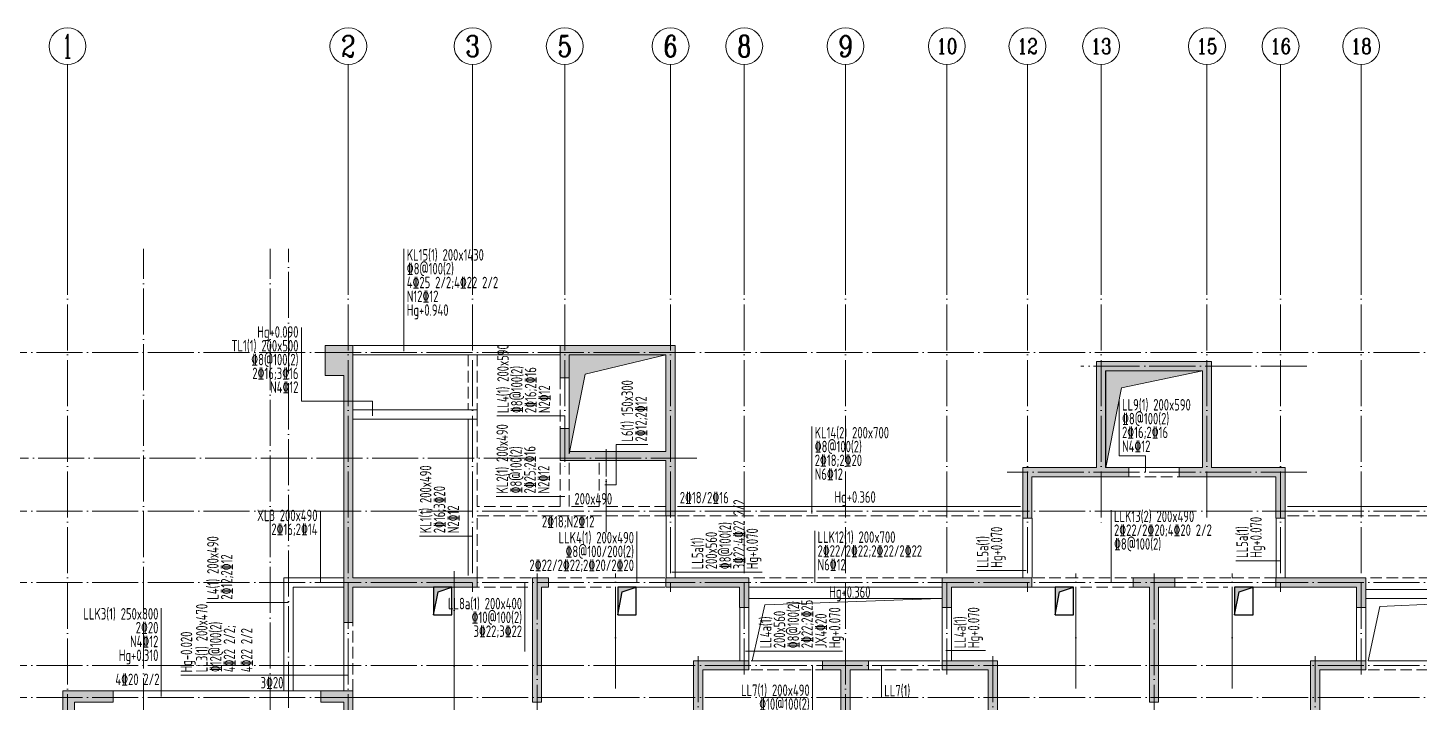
# Model space of a CAD drawing. Extents: x -129922 to 1190196, y -520662 to 139923.
# Drawn here: x 898110 to 928330, y -307113 to -292457 of the extents above; entities that cross this region are included whole.
import ezdxf
from ezdxf.enums import TextEntityAlignment as Align

# ---------------------------------------------------------------- set-up
doc = ezdxf.new("R2010")
doc.units = 0
doc.header["$LTSCALE"] = 1000
doc.header["$MEASUREMENT"] = 0
doc.linetypes.add('DASH', pattern=[0.35, 0.25, -0.1])
doc.linetypes.add('DOTE', pattern=[2.42, 2, -0.2, 0.02, -0.2])
for name, color, linetype, lineweight in [('A-标注-轴号', 3, 'Continuous', 15), ('A-标注-轴号文字', 7, 'Continuous', 15), ('A-轴线-塔楼', 1, 'DOTE', 9), ('A-轴线-隔墙', 41, 'DOTE', 9), ('S-基础-DQ', 6, 'Continuous', 20), ('S-墙柱-HATCH', 251, 'Continuous', 9), ('S-墙柱-WALL', 6, 'Continuous', 20), ('S-大样-DIM', 3, 'Continuous', 20), ('S-板-BEAM', 4, 'DASH', 20), ('S-板-BEAM-CON', 2, 'Continuous', 20), ('S-板-文字', 7, 'Continuous', 20), ('S-板-板面填充', 251, 'Continuous', 20), ('S-板-洞口边线', 211, 'Continuous', 20), ('S-梁-垂直集中标注', 45, 'Continuous', 20), ('S-梁-水平原位标注', 21, 'Continuous', 20), ('S-梁-水平集中标注', 191, 'Continuous', 20)]:
    doc.layers.add(name, color=color, linetype=linetype, lineweight=lineweight)
doc.layers.add('HOLE', color=5, linetype='Continuous')
doc.layers.add('HOLE_HATCH', color=9, linetype='Continuous')
doc.styles.add('_TCH_AXIS', font='COMPLEX.shx', dxfattribs={"bigfont": 'hztxt.shx'})
doc.styles.add('COMPLEX', font='COMPLEX')
doc.styles.add('TSSD_Rein', font='tssdeng.shx', dxfattribs={"width": 0.7, "bigfont": 'hztxt.shx'})

# ---------------------------------------------------------------- blocks, each defined once
blk = doc.blocks.new('sfdhgfjhgfkjhgkjhgk')
at = {"layer": 'S-板-BEAM'}
for p, q in [((6597491, -1417404), (6597491, -1418604)), ((6597691, -1418704), (6597691, -1417404)), ((6599491, -1417904), (6599491, -1419054)), ((6597691, -1420704), (6597691, -1418704)), ((6599491, -1419754), (6599491, -1420704)), ((6599691, -1420704), (6599691, -1419754)), ((6600341, -1419754), (6600341, -1420704)), ((6600491, -1420704), (6600491, -1419754)), ((6611841, -1420054), (6612941, -1420054)), ((6599491, -1420704), (6597691, -1420704)), ((6597691, -1422254), (6597691, -1420904)), ((6597691, -1420904), (6601791, -1420904)), ((6600341, -1420704), (6599691, -1420704)), ((6601791, -1420704), (6600491, -1420704)), ((6602041, -1420904), (6609491, -1420904)), ((6615291, -1420904), (6621741, -1420904)), ((6597141, -1422454), (6598866, -1422454)), ((6598866, -1422254), (6597691, -1422254)), ((6600666, -1422254), (6599441, -1422254)), ((6599441, -1422454), (6600591, -1422454)), ((6607791, -1422254), (6603591, -1422254)), ((6610716, -1422254), (6609741, -1422254)), ((6612141, -1422254), (6610716, -1422254)), ((6610791, -1422454), (6612141, -1422454)), ((6614066, -1422254), (6612841, -1422254)), ((6612841, -1422454), (6613991, -1422454)), ((6615041, -1422254), (6614066, -1422254)), ((6621191, -1422254), (6616991, -1422254)), ((6594991, -1424704), (6594991, -1423224)), ((6603641, -1424254), (6605191, -1424254)), ((6606191, -1424254), (6607741, -1424254)), ((6617041, -1424254), (6618591, -1424254))]:
    blk.add_line(p, q, dxfattribs=at)
at = {"layer": 'S-板-BEAM-CON'}
for p, q in [((6597606, -1417202), (6595006, -1417202)), ((6599491, -1417204), (6597591, -1417204)), ((6594991, -1417404), (6597591, -1417404)), ((6597591, -1417404), (6599491, -1417404)), ((6599691, -1419054), (6599691, -1417904)), ((6597691, -1418604), (6594991, -1418604)), ((6594991, -1418804), (6597691, -1418804)), ((6597491, -1418804), (6597491, -1422204)), ((6612941, -1419854), (6611841, -1419854)), ((6601791, -1420904), (6601791, -1422254)), ((6601991, -1422254), (6601991, -1420904)), ((6609491, -1420704), (6602041, -1420704)), ((6609541, -1420954), (6609541, -1422254)), ((6609741, -1422254), (6609741, -1420954)), ((6615041, -1420954), (6615041, -1422254)), ((6615241, -1422254), (6615241, -1420954)), ((6621741, -1420704), (6615291, -1420704)), ((6594791, -1422254), (6593491, -1422254)), ((6593491, -1422254), (6593491, -1424704)), ((6593691, -1422454), (6594791, -1422454)), ((6593691, -1424704), (6593691, -1422454)), ((6601766, -1422254), (6600666, -1422254)), ((6600741, -1422454), (6601766, -1422454)), ((6603591, -1422454), (6607791, -1422454)), ((6609741, -1422454), (6610641, -1422454)), ((6614141, -1422454), (6615041, -1422454)), ((6603591, -1422704), (6607791, -1422704)), ((6616991, -1422504), (6621191, -1422504)), ((6616991, -1422704), (6621191, -1422704)), ((6603391, -1422894), (6603391, -1424054)), ((6603591, -1424054), (6603591, -1422894)), ((6607791, -1422894), (6607791, -1424054)), ((6607991, -1424054), (6607991, -1422894)), ((6616791, -1422894), (6616791, -1424054)), ((6616991, -1424054), (6616991, -1422894)), ((6594791, -1423224), (6594791, -1424704)), ((6605191, -1424054), (6603641, -1424054)), ((6607741, -1424054), (6606191, -1424054)), ((6618591, -1424054), (6617041, -1424054)), ((6590466, -1424704), (6589781, -1424704)), ((6593166, -1424704), (6590466, -1424704)), ((6593591, -1424704), (6593166, -1424704)), ((6594291, -1424704), (6593591, -1424704))]:
    blk.add_line(p, q, dxfattribs=at)
blk = doc.blocks.new('_AXISO')
blk.add_circle((0, 0), 0.5)
at = {"layer": 'S-板-文字', "style": 'COMPLEX', "width": 1.041667}
blk.add_attdef('A', text='', height=0.56, dxfattribs=at).set_placement((-0.25, -0.28), (0.25, -0.28), align=Align.FIT)
blk = doc.blocks.new('ZHOUWANG3')
at = {"layer": 'A-标注-轴号'}
for p, q in [((88652, 248942), (88652, 252942)), ((94752, 248942), (94752, 252942)), ((97452, 248942), (97452, 252942)), ((99452, 248942), (99452, 252942)), ((101752, 248942), (101752, 252942)), ((103352, 248942), (103352, 252942)), ((105552, 248942), (105552, 252942)), ((107752, 248942), (107752, 252942)), ((109502, 248942), (109502, 252942)), ((111102, 248942), (111102, 252942)), ((113402, 248942), (113402, 252942)), ((115002, 248942), (115002, 252942)), ((116752, 248942), (116752, 252942))]:
    blk.add_line(p, q, dxfattribs=at)
at = {"layer": 'A-轴线-塔楼', "linetype": 'DOTE', "ltscale": 0.5}
for p, q in [((88652, 248942), (88652, 226834)), ((94752, 248942), (94752, 226834)), ((97452, 248942), (97452, 241486)), ((99452, 248942), (99452, 244136)), ((101752, 248942), (101752, 241486)), ((103352, 248942), (103352, 239686)), ((105552, 248942), (105552, 226834)), ((107752, 248942), (107752, 239686)), ((109502, 248942), (109502, 241486)), ((111102, 248942), (111102, 242986)), ((113402, 248942), (113402, 243076)), ((115002, 248942), (115002, 241486)), ((116752, 248942), (116752, 239686)), ((139798, 246686), (85362, 246686)), ((115570, 246386), (110660, 246386)), ((102322, 244386), (85362, 244386)), ((115570, 244086), (109062, 244086)), ((139798, 243236), (85362, 243236)), ((98852, 241886), (98852, 226834)), ((112252, 241886), (112252, 226834)), ((139798, 241686), (85362, 241686)), ((102352, 240086), (102352, 226834)), ((108752, 240086), (108752, 226834)), ((115752, 240086), (115752, 226834)), ((139798, 239886), (85362, 239886)), ((139798, 239186), (85362, 239186))]:
    blk.add_line(p, q, dxfattribs=at)
at = {"layer": 'A-轴线-隔墙', "ltscale": 0.5}
for p, q in [((90302, 236186), (90302, 248942)), ((93052, 236186), (93052, 248942)), ((93452, 238966), (93452, 248942)), ((100352, 242784), (100352, 244586)), ((97052, 238770), (97052, 241936)), ((100552, 239386), (100552, 241886)), ((110552, 239386), (110552, 241886)), ((113952, 239386), (113952, 241886))]:
    blk.add_line(p, q, dxfattribs=at)
at = {"layer": 'A-标注-轴号'}
ref = blk.add_blockref('_AXISO', (88652, 253342), dxfattribs=dict(at, xscale=800, yscale=800, zscale=800))
ref.add_attrib('A', '1', dxfattribs={"layer": 'A-标注-轴号文字', "height": 515, "style": '_TCH_AXIS'}).set_placement((88542, 253085), (88762, 253085), align=Align.FIT)
ref = blk.add_blockref('_AXISO', (94752, 253342), dxfattribs=dict(at, xscale=800, yscale=800, zscale=800))
ref.add_attrib('A', '2', dxfattribs={"layer": 'A-标注-轴号文字', "height": 466, "style": '_TCH_AXIS'}).set_placement((94597, 253109), (94907, 253109), align=Align.FIT)
ref = blk.add_blockref('_AXISO', (97452, 253342), dxfattribs=dict(at, xscale=800, yscale=800, zscale=800))
ref.add_attrib('A', '3', dxfattribs={"layer": 'A-标注-轴号文字', "height": 466, "style": '_TCH_AXIS'}).set_placement((97297, 253109), (97607, 253109), align=Align.FIT)
ref = blk.add_blockref('_AXISO', (99452, 253342), dxfattribs=dict(at, xscale=800, yscale=800, zscale=800))
ref.add_attrib('A', '5', dxfattribs={"layer": 'A-标注-轴号文字', "height": 466, "style": '_TCH_AXIS'}).set_placement((99297, 253109), (99607, 253109), align=Align.FIT)
ref = blk.add_blockref('_AXISO', (101752, 253342), dxfattribs=dict(at, xscale=800, yscale=800, zscale=800))
ref.add_attrib('A', '6', dxfattribs={"layer": 'A-标注-轴号文字', "height": 466, "style": '_TCH_AXIS'}).set_placement((101597, 253109), (101907, 253109), align=Align.FIT)
ref = blk.add_blockref('_AXISO', (103352, 253342), dxfattribs=dict(at, xscale=800, yscale=800, zscale=800))
ref.add_attrib('A', '8', dxfattribs={"layer": 'A-标注-轴号文字', "height": 466, "style": '_TCH_AXIS'}).set_placement((103197, 253109), (103507, 253109), align=Align.FIT)
ref = blk.add_blockref('_AXISO', (105552, 253342), dxfattribs=dict(at, xscale=800, yscale=800, zscale=800))
ref.add_attrib('A', '9', dxfattribs={"layer": 'A-标注-轴号文字', "height": 466, "style": '_TCH_AXIS'}).set_placement((105397, 253109), (105707, 253109), align=Align.FIT)
ref = blk.add_blockref('_AXISO', (107752, 253342), dxfattribs=dict(at, xscale=800, yscale=800, zscale=800))
ref.add_attrib('A', '10', dxfattribs={"layer": 'A-标注-轴号文字', "height": 328.4, "style": '_TCH_AXIS'}).set_placement((107525, 253178), (107979, 253178), align=Align.FIT)
ref = blk.add_blockref('_AXISO', (109502, 253342), dxfattribs=dict(at, xscale=800, yscale=800, zscale=800))
ref.add_attrib('A', '12', dxfattribs={"layer": 'A-标注-轴号文字', "height": 328.4, "style": '_TCH_AXIS'}).set_placement((109275, 253178), (109729, 253178), align=Align.FIT)
ref = blk.add_blockref('_AXISO', (111102, 253342), dxfattribs=dict(at, xscale=800, yscale=800, zscale=800))
ref.add_attrib('A', '13', dxfattribs={"layer": 'A-标注-轴号文字', "height": 328.4, "style": '_TCH_AXIS'}).set_placement((110875, 253178), (111329, 253178), align=Align.FIT)
ref = blk.add_blockref('_AXISO', (113402, 253342), dxfattribs=dict(at, xscale=800, yscale=800, zscale=800))
ref.add_attrib('A', '15', dxfattribs={"layer": 'A-标注-轴号文字', "height": 328.4, "style": '_TCH_AXIS'}).set_placement((113175, 253178), (113629, 253178), align=Align.FIT)
ref = blk.add_blockref('_AXISO', (115002, 253342), dxfattribs=dict(at, xscale=800, yscale=800, zscale=800))
ref.add_attrib('A', '16', dxfattribs={"layer": 'A-标注-轴号文字', "height": 328.4, "style": '_TCH_AXIS'}).set_placement((114775, 253178), (115229, 253178), align=Align.FIT)
ref = blk.add_blockref('_AXISO', (116752, 253342), dxfattribs=dict(at, xscale=800, yscale=800, zscale=800))
ref.add_attrib('A', '18', dxfattribs={"layer": 'A-标注-轴号文字', "height": 328.4, "style": '_TCH_AXIS'}).set_placement((116525, 253178), (116979, 253178), align=Align.FIT)
blk = doc.blocks.new('sgjhfgjhgj')
at = {"layer": 'HOLE_HATCH', "ltscale": 0.5}
for points in [[(268519, 605212), (268919, 605212), (268619, 605112), (268519, 604612)], [(272519, 605212), (272919, 605212), (272619, 605112), (272519, 604612)], [(282019, 605212), (282419, 605212), (282119, 605112), (282019, 604612)], [(285919, 605212), (286319, 605212), (286019, 605112), (285919, 604612)]]:
    blk.add_hatch(color=256, dxfattribs=at).paths.add_polyline_path(points)
at = {"layer": 'HOLE', "ltscale": 0.5}
for points in [[(268519, 604612), (268919, 604612), (268919, 605212), (268519, 605212)], [(272519, 604612), (272919, 604612), (272919, 605212), (272519, 605212)], [(282019, 604612), (282419, 604612), (282419, 605212), (282019, 605212)], [(285919, 604612), (286319, 604612), (286319, 605212), (285919, 605212)]]:
    blk.add_lwpolyline(points, close=True, dxfattribs=at)
for points in [[(268519, 604612), (268619, 605112), (268919, 605212)], [(272519, 604612), (272619, 605112), (272919, 605212)], [(282019, 604612), (282119, 605112), (282419, 605212)], [(285919, 604612), (286019, 605112), (286319, 605212)]]:
    blk.add_lwpolyline(points, dxfattribs=at)
blk = doc.blocks.new('safhgfjhgfj')
at = {"layer": 'S-墙柱-HATCH', "ltscale": 0.2}
h = blk.add_hatch(color=256, dxfattribs=at)
h.paths.add_polyline_path([(6336110, -688648), (6336110, -694018), (6335910, -694018), (6335910, -693248), (6333210, -693248), (6333210, -693048), (6333310, -693048), (6335910, -693048), (6335910, -687998), (6336510, -687998), (6336510, -688648)])
h.paths.add_polyline_path([(6312710, -703448), (6312710, -703148), (6311910, -703148), (6311910, -698748), (6311710, -698748), (6311710, -703148), (6310910, -703148), (6310910, -703448)])
h.paths.add_polyline_path([(6311910, -697548), (6311710, -697548), (6311710, -695048), (6311310, -695048), (6311310, -694848), (6312310, -694848), (6312310, -695048), (6311910, -695048)])
h.paths.add_polyline_path([(6325110, -697548), (6325310, -697548), (6325310, -695048), (6325710, -695048), (6325710, -694848), (6324710, -694848), (6324710, -695048), (6325110, -695048)])
h.paths.add_polyline_path([(6324310, -703448), (6324310, -703148), (6325110, -703148), (6325110, -698748), (6325310, -698748), (6325310, -703148), (6326110, -703148), (6326110, -703448)])
h.paths.add_polyline_path([(6331360, -703448), (6331360, -703148), (6331810, -703148), (6331810, -699398), (6332010, -699398), (6332010, -703148), (6332810, -703148), (6332810, -703448)])
h.paths.add_polyline_path([(6332010, -695748), (6331810, -695748), (6331810, -693248), (6331660, -693248), (6331660, -693048), (6332010, -693048)])
h.paths.add_polyline_path([(6336310, -703148), (6336110, -703148), (6336110, -699598), (6335910, -699598), (6335910, -703748), (6336310, -703748)])
h.paths.add_polyline_path([(6336610, -695748), (6336110, -695748), (6336110, -698548), (6335910, -698548), (6335910, -695498), (6336610, -695498)])
h.paths.add_polyline_path([(6319410, -703448), (6319410, -703148), (6318610, -703148), (6318610, -699398), (6318410, -699398), (6318410, -703148), (6317610, -703148), (6317610, -703448)])
h.paths.add_polyline_path([(6318410, -695748), (6318610, -695748), (6318610, -693248), (6318960, -693248), (6318960, -693048), (6318060, -693048), (6318060, -693248), (6318410, -693248)])
h.paths.add_polyline_path([(6307910, -693048), (6307910, -693248), (6309510, -693248), (6309510, -693688), (6309710, -693688), (6309710, -693048)])
h.paths.add_polyline_path([(6314110, -693248), (6315860, -693248), (6315860, -693048), (6313910, -693048), (6313910, -693688), (6314110, -693688)])
h.paths.add_polyline_path([(6322910, -693248), (6321160, -693248), (6321160, -693048), (6323110, -693048), (6323110, -693688), (6322910, -693688)])
h.paths.add_polyline_path([(6329135, -693048), (6329135, -693248), (6327510, -693248), (6327510, -693688), (6327310, -693688), (6327310, -693048)])
h.paths.add_polyline_path([(6321360, -691748), (6321360, -690648), (6319760, -690648), (6319760, -688348), (6317260, -688348), (6317260, -690648), (6315660, -690648), (6315660, -691748), (6315860, -691748), (6315860, -690848), (6317960, -690848), (6317960, -690648), (6317460, -690648), (6317460, -688548), (6319560, -688548), (6319560, -690648), (6319060, -690648), (6319060, -690848), (6321160, -690848), (6321160, -691748)])
h.paths.add_polyline_path([(6307910, -690498), (6307910, -691698), (6308110, -691698), (6308110, -687998), (6305610, -687998), (6305610, -688698), (6305810, -688698), (6305810, -688198), (6307910, -688198), (6307910, -690298), (6305810, -690298), (6305810, -689798), (6305610, -689798), (6305610, -690498)])
h.paths.add_polyline_path([(6300910, -688648), (6300910, -694018), (6301110, -694018), (6301110, -693248), (6303810, -693248), (6303810, -693048), (6303710, -693048), (6301110, -693048), (6301110, -687998), (6300510, -687998), (6300510, -688648)])
h.paths.add_polyline_path([(6313910, -695048), (6314910, -695048), (6314910, -697548), (6315110, -697548), (6315110, -694848), (6313910, -694848)])
h.paths.add_polyline_path([(6300410, -695748), (6300910, -695748), (6300910, -698548), (6301110, -698548), (6301110, -695498), (6300410, -695498)])
h.paths.add_polyline_path([(6295310, -703148), (6295060, -703148), (6295060, -695748), (6295900, -695748), (6295900, -695498), (6294810, -695498), (6294810, -703748), (6295310, -703748)])
h.paths.add_polyline_path([(6305660, -703448), (6305660, -703148), (6305210, -703148), (6305210, -699398), (6305010, -699398), (6305010, -703148), (6304210, -703148), (6304210, -703448)])
h.paths.add_polyline_path([(6315110, -701648), (6315110, -699148), (6314510, -699148), (6314510, -699348), (6314910, -699348), (6314910, -701648)])
h.paths.add_polyline_path([(6308710, -699348), (6309110, -699348), (6309110, -699148), (6308510, -699148), (6308510, -701648), (6308710, -701648)])
h.paths.add_polyline_path([(6308710, -695048), (6309710, -695048), (6309710, -694848), (6308510, -694848), (6308510, -697548), (6308710, -697548)])
h.paths.add_polyline_path([(6305010, -695748), (6305210, -695748), (6305210, -693248), (6305360, -693248), (6305360, -693048), (6305010, -693048)])
h.paths.add_polyline_path([(6328110, -690798), (6330810, -690798), (6330810, -690148), (6330610, -690148), (6330610, -690598), (6328110, -690598), (6328110, -688598), (6330610, -688598), (6330610, -689048), (6330810, -689048), (6330810, -687998), (6330310, -687998), (6330310, -688398), (6327910, -688398), (6327910, -691698), (6328110, -691698)])
h.paths.add_polyline_path([(6323110, -695048), (6322110, -695048), (6322110, -697548), (6321910, -697548), (6321910, -694848), (6323110, -694848)])
h.paths.add_polyline_path([(6341710, -703148), (6341960, -703148), (6341960, -695748), (6341120, -695748), (6341120, -695498), (6342210, -695498), (6342210, -703748), (6341710, -703748)])
h.paths.add_polyline_path([(6321910, -701648), (6321910, -699148), (6322510, -699148), (6322510, -699348), (6322110, -699348), (6322110, -701648)])
h.paths.add_polyline_path([(6328310, -699348), (6327910, -699348), (6327910, -699148), (6328510, -699148), (6328510, -701648), (6328310, -701648)])
h.paths.add_polyline_path([(6328310, -695048), (6327310, -695048), (6327310, -694848), (6328510, -694848), (6328510, -697548), (6328310, -697548)])
h.paths.add_polyline_path([(6300710, -703148), (6300910, -703148), (6300910, -699598), (6301110, -699598), (6301110, -703748), (6300710, -703748)])
at = {"layer": 'S-墙柱-WALL'}
for points in [[(6300910, -688648), (6300910, -694018), (6301110, -694018), (6301110, -693248), (6303810, -693248), (6303810, -693048), (6303710, -693048), (6303710, -693048), (6301110, -693048), (6301110, -687998), (6300510, -687998), (6300510, -688648)], [(6307910, -690498), (6307910, -691698), (6308110, -691698), (6308110, -687998), (6305610, -687998), (6305610, -688698), (6305810, -688698), (6305810, -688198), (6307910, -688198), (6307910, -690298), (6305810, -690298), (6305810, -689798), (6305610, -689798), (6305610, -690498)], [(6321360, -691748), (6321360, -690648), (6319760, -690648), (6319760, -688348), (6317260, -688348), (6317260, -690648), (6315660, -690648), (6315660, -691748), (6315860, -691748), (6315860, -690848), (6317960, -690848), (6317960, -690648), (6317460, -690648), (6317460, -688548), (6319560, -688548), (6319560, -690648), (6319060, -690648), (6319060, -690848), (6321160, -690848), (6321160, -691748)], [(6305010, -695748), (6305210, -695748), (6305210, -693248), (6305360, -693248), (6305360, -693048), (6305010, -693048)], [(6307910, -693048), (6307910, -693248), (6309510, -693248), (6309510, -693688), (6309710, -693688), (6309710, -693048)], [(6314110, -693248), (6315860, -693248), (6315860, -693048), (6313910, -693048), (6313910, -693688), (6314110, -693688)], [(6318410, -695748), (6318610, -695748), (6318610, -693248), (6318960, -693248), (6318960, -693048), (6318060, -693048), (6318060, -693248), (6318410, -693248)], [(6322910, -693248), (6321160, -693248), (6321160, -693048), (6323110, -693048), (6323110, -693688), (6322910, -693688)], [(6308710, -695048), (6309710, -695048), (6309710, -694848), (6308510, -694848), (6308510, -697548), (6308710, -697548)], [(6311910, -697548), (6311710, -697548), (6311710, -695048), (6311310, -695048), (6311310, -694848), (6312310, -694848), (6312310, -695048), (6311910, -695048)], [(6313910, -695048), (6314910, -695048), (6314910, -697548), (6315110, -697548), (6315110, -694848), (6313910, -694848)], [(6323110, -695048), (6322110, -695048), (6322110, -697548), (6321910, -697548), (6321910, -694848), (6323110, -694848)], [(6295310, -703148), (6295060, -703148), (6295060, -695748), (6295900, -695748), (6295900, -695498), (6294810, -695498), (6294810, -703748), (6295310, -703748)], [(6300410, -695748), (6300910, -695748), (6300910, -698548), (6301110, -698548), (6301110, -695498), (6300410, -695498)]]:
    blk.add_lwpolyline(points, close=True, dxfattribs=at)

msp = doc.modelspace()

# ---------------------------------------------------------------- hatches: boundary and pattern name
at = {"layer": 'S-板-板面填充'}
h = msp.add_hatch(color=256, dxfattribs=at)
h.dxf.hatch_style = 1
h.paths.add_polyline_path([(911970.7, -299562.6), (909870.7, -299562.6), (909870.7, -301712.6), (910216.1, -299983.1)])
h = msp.add_hatch(color=256, dxfattribs=at)
h.dxf.hatch_style = 1
h.paths.add_polyline_path([(923620.7, -299912.6), (921520.7, -299912.6), (921520.7, -302012.6), (921866.1, -300283.1)])

# ---------------------------------------------------------------- linework, layer by layer
at = {"layer": 'S-基础-DQ', "ltscale": 0.5}
for points in [[(905170.7, -307012.6), (907370.7, -307012.6), (907370.7, -304612.6)], [(910870.7, -304612.6), (910870.7, -306312.6), (912570.7, -306312.6)], [(919170.7, -306312.6), (920870.7, -306312.6), (920870.7, -304612.6)], [(925970.7, -306312.6), (924270.7, -306312.6), (924270.7, -304612.6)]]:
    msp.add_lwpolyline(points, dxfattribs=at)
at = {"layer": 'S-板-洞口边线'}
for points in [[(911970.7, -299562.6), (909870.7, -299562.6), (909870.7, -301712.6), (910216.1, -299983.1)], [(923620.7, -299912.6), (921520.7, -299912.6), (921520.7, -302012.6), (921866.1, -300283.1)]]:
    msp.add_lwpolyline(points, close=True, dxfattribs=at)
for points in [[(913838.9, -306212.6), (914121.2, -304997.9), (917920.7, -304862.6)], [(927220.7, -306212.6), (927475, -305034.5), (931320.7, -304862.6)]]:
    msp.add_lwpolyline(points, dxfattribs=at)
at = {"layer": 'S-梁-垂直集中标注'}
for p, q in [((909770.7, -300892.4), (908294.2, -300892.4)), ((910889.5, -302388.8), (910889.5, -301511.9)), ((910889.5, -301511.9), (911573.2, -301511.9)), ((910645.7, -302388.8), (910889.5, -302388.8)), ((909770.7, -302639.2), (908278.5, -302639.2)), ((907770.7, -303503.6), (906615.6, -303503.6)), ((912095.7, -304285.5), (914063, -304285.5)), ((919795.7, -304251.9), (918715.9, -304251.9)), ((925320.7, -304037.3), (924350.8, -304037.3)), ((903770.7, -304947.4), (901993.7, -304947.4)), ((913695.7, -306003.1), (915808, -306003.1)), ((918045.7, -305988.8), (918913.4, -305988.8)), ((901429.8, -306523), (905070.7, -306523))]:
    msp.add_line(p, q, dxfattribs=at)
at = {"layer": 'S-梁-水平集中标注'}
for p, q in [((906277.7, -299487.6), (906277.7, -297256.6)), ((904050.4, -300569.8), (904050.4, -298969.9)), ((905598, -300569.8), (904050.4, -300569.8)), ((905598, -300887.6), (905598, -300569.8)), ((921813.8, -301757.8), (921813.8, -300524.5)), ((915138.5, -303012.6), (915138.5, -301122)), ((922384.8, -301757.8), (921813.8, -301757.8)), ((922384.8, -302112.6), (922384.8, -301757.8)), ((904464.1, -304512.6), (904464.1, -302958)), ((921638.9, -304512.6), (921638.9, -302938.9)), ((911337.9, -304512.6), (911337.9, -303401.9)), ((915200.1, -304512.6), (915200.1, -303390.8)), ((908906.8, -304512.6), (908906.8, -306013.4)), ((901008.1, -306987.6), (901008.1, -305067.6)), ((915154.1, -306312.6), (915154.1, -307877.3)), ((916648.3, -306312.6), (916648.3, -307010.8))]:
    msp.add_line(p, q, dxfattribs=at)

# ---------------------------------------------------------------- block references
for name, p in [('ZHOUWANG3', (810318.8, -546199)), ('sgjhfgjhgj', (638402.1, -909824.7))]:
    msp.add_blockref(name, p)
at = {"layer": 'S-墙柱-HATCH'}
msp.add_blockref('safhgfjhgfj', (-5395939.7, 388635.8), dxfattribs=at)
at = {"layer": 'S-大样-DIM'}
msp.add_blockref('sfdhgfjhgfkjhgkjhgk', (-5689819.9, 1117841.6), dxfattribs=at)

# ---------------------------------------------------------------- texts
at = {"layer": 'S-梁-垂直集中标注', "linetype": 'Continuous', "style": 'TSSD_Rein', "width": 0.7}
for s, p in [('LL4(1) 200x590', (908553.8, -300829.9)), ('\x848@100(2)', (908853.8, -300829.9)), ('2\x8416;2\x8416', (909153.8, -300829.9)), ('N2\x8412', (909453.8, -300829.9)), ('L6(1) 150x300', (911254, -301449.4)), ('2\x8412;2\x8412', (911554, -301449.4)), ('KL2(1) 200x490', (908538.2, -302576.7)), ('\x848@100(2)', (908838.2, -302576.7)), ('2\x8425;2\x8416', (909138.2, -302576.7)), ('KL1(1) 200x490', (906875.2, -303441.1)), ('N2\x8412', (909438.2, -302576.7)), ('2\x8416;3\x8420', (907175.2, -303441.1)), ('3\x8422;4\x8422 2/2', (913680, -304223)), ('N2\x8412', (907475.2, -303441.1)), ('Hg+0.070', (924910.4, -303974.8)), ('\x848@100(2)', (913380, -304223)), ('Hg+0.070', (913968.7, -304223)), ('Hg+0.070', (919275.5, -304189.4)), ('LL5a(1)', (924610.4, -303974.8)), ('L4(1) 200x490', (902253.3, -304884.9)), ('LL5a(1)', (912780, -304223)), ('200x560', (913080, -304223)), ('LL5a(1)', (918975.5, -304189.4)), ('2\x8412;2\x8412', (902553.3, -304884.9)), ('LL3(1) 200x470', (902012.9, -306460.5)), ('Hg+0.070', (918777.8, -305938.8)), ('\x8412@100(2)', (902312.9, -306460.5)), ('4\x8422 2/2;', (902612.9, -306460.5)), ('4\x8422 2/2', (902987.9, -306460.5)), ('LL4a(1)', (918482.7, -305938.8))]:
    msp.add_text(s, height=250, rotation=90, dxfattribs=at).set_placement(p)
at = {"layer": 'S-梁-垂直集中标注', "style": 'TSSD_Rein', "width": 0.7}
for s, p in [('2\x8422;2\x8425', (915159.9, -305940.6)), ('200x560', (914559.9, -305940.6)), ('\x848@100(2)', (914859.9, -305940.6)), ('JX4\x8420', (915459.9, -305940.6)), ('Hg+0.070', (915759.9, -305940.6)), ('LL4a(1)', (914259.9, -305940.6))]:
    msp.add_text(s, height=250, rotation=90, dxfattribs=at).set_placement(p)
at = {"layer": 'S-梁-垂直集中标注', "color": 6, "linetype": 'Continuous', "style": 'TSSD_Rein', "width": 0.7}
msp.add_text('Hg-0.020', height=250, rotation=90, dxfattribs=at).set_placement((901679.8, -306465.2))
at = {"layer": 'S-梁-水平原位标注', "linetype": 'Continuous', "style": 'TSSD_Rein', "width": 0.7}
for s, p in [('200x490', (910392.1, -302817.3)), ('2\x8418;N2\x8412', (909846.2, -303315.5))]:
    msp.add_text(s, height=250, dxfattribs=at).set_placement(p, align=Align.CENTER)
for s, p in [('2\x8418/2\x8416', (912270.7, -302791.1)), ('Hg+0.360', (915629.3, -302778.9)), ('Hg+0.360', (915515.2, -304844)), ('4\x8420 2/2', (900010.7, -306741.1))]:
    msp.add_text(s, height=250, dxfattribs=at).set_placement(p)
msp.add_text('3\x8420', height=250, dxfattribs=at).set_placement((903660.7, -306812.6), align=Align.RIGHT)
at = {"layer": 'S-梁-水平集中标注', "linetype": 'Continuous', "style": 'TSSD_Rein', "width": 0.7}
for s, p in [('KL15(1) 200x1430', (906340.2, -297516.3)), ('\x848@100(2)', (906340.2, -297816.3)), ('4\x8425 2/2;4\x8422 2/2', (906340.2, -298116.3)), ('N12\x8412', (906340.2, -298416.3)), ('Hg+0.940', (906340.2, -298716.3)), ('KL14(2) 200x700', (915201, -301381.6)), ('\x848@100(2)', (915201, -301681.6)), ('2\x8418;2\x8420', (915201, -301981.6)), ('N6\x8412', (915201, -302281.6)), ('LLK13(2) 200x490', (921701.4, -303198.5)), ('LLK12(1) 200x700', (915262.6, -303650.4)), ('2\x8422/2\x8420;4\x8420 2/2', (921701.4, -303498.5)), ('2\x8422/2\x8422;2\x8422/2\x8422', (915262.6, -303950.4)), ('\x848@100(2)', (921701.4, -303798.5)), ('N6\x8412', (915262.6, -304250.4)), ('LL7(1)', (916710.8, -306986.8))]:
    msp.add_text(s, height=250, dxfattribs=at).set_placement(p)
for s, p in [('Hg+0.090', (903987.9, -299191.1)), ('TL1(1) 200x500', (903987.9, -299491.1)), ('\x848@100(2)', (903987.9, -299791.1)), ('2\x8416;3\x8416', (903987.9, -300091.1)), ('N4\x8412', (903987.9, -300391.1)), ('XL3 200x490', (904401.6, -303179.1)), ('2\x8416;2\x8414', (904401.6, -303479.1)), ('LLK4(1) 200x490', (911275.4, -303661.5)), ('\x848@100/200(2)', (911275.4, -303961.5)), ('2\x8422/2\x8422;2\x8420/2\x8420', (911275.4, -304261.5)), ('LL8a(1) 200x400', (908844.3, -305094.2)), ('\x8410@100(2)', (908844.3, -305394.2)), ('3\x8422;3\x8422', (908844.3, -305694.2))]:
    msp.add_text(s, height=250, dxfattribs=at).set_placement(p, align=Align.RIGHT)
at = {"layer": 'S-梁-水平集中标注', "style": 'TSSD_Rein', "width": 0.7}
for s, p in [('LL9(1) 200x590', (921876.3, -300774.5)), ('\x848@100(2)', (921876.3, -301074.5)), ('2\x8416;2\x8416', (921876.3, -301374.5)), ('N4\x8412', (921876.3, -301674.5))]:
    msp.add_text(s, height=250, rotation=360, dxfattribs=at).set_placement(p)
for s, p in [('LLK3(1) 250x800', (900945.6, -305317.6)), ('2\x8420', (900945.6, -305617.6)), ('N4\x8412', (900945.6, -305917.6))]:
    msp.add_text(s, height=250, dxfattribs=at).set_placement(p, align=Align.RIGHT)
at = {"layer": 'S-梁-水平集中标注', "color": 6, "style": 'TSSD_Rein', "width": 0.7}
msp.add_text('Hg+0.310', height=250, dxfattribs=at).set_placement((900945.6, -306217.6), align=Align.RIGHT)
at = {"layer": 'S-梁-水平集中标注', "style": 'TSSD_Rein', "width": 0.7}
for s, p in [('LL7(1) 200x490', (915091.6, -306977.3)), ('\x8410@100(2)', (915091.6, -307277.3))]:
    msp.add_text(s, height=250, rotation=360, dxfattribs=at).set_placement(p, align=Align.RIGHT)

doc.saveas('drawing.dxf')
